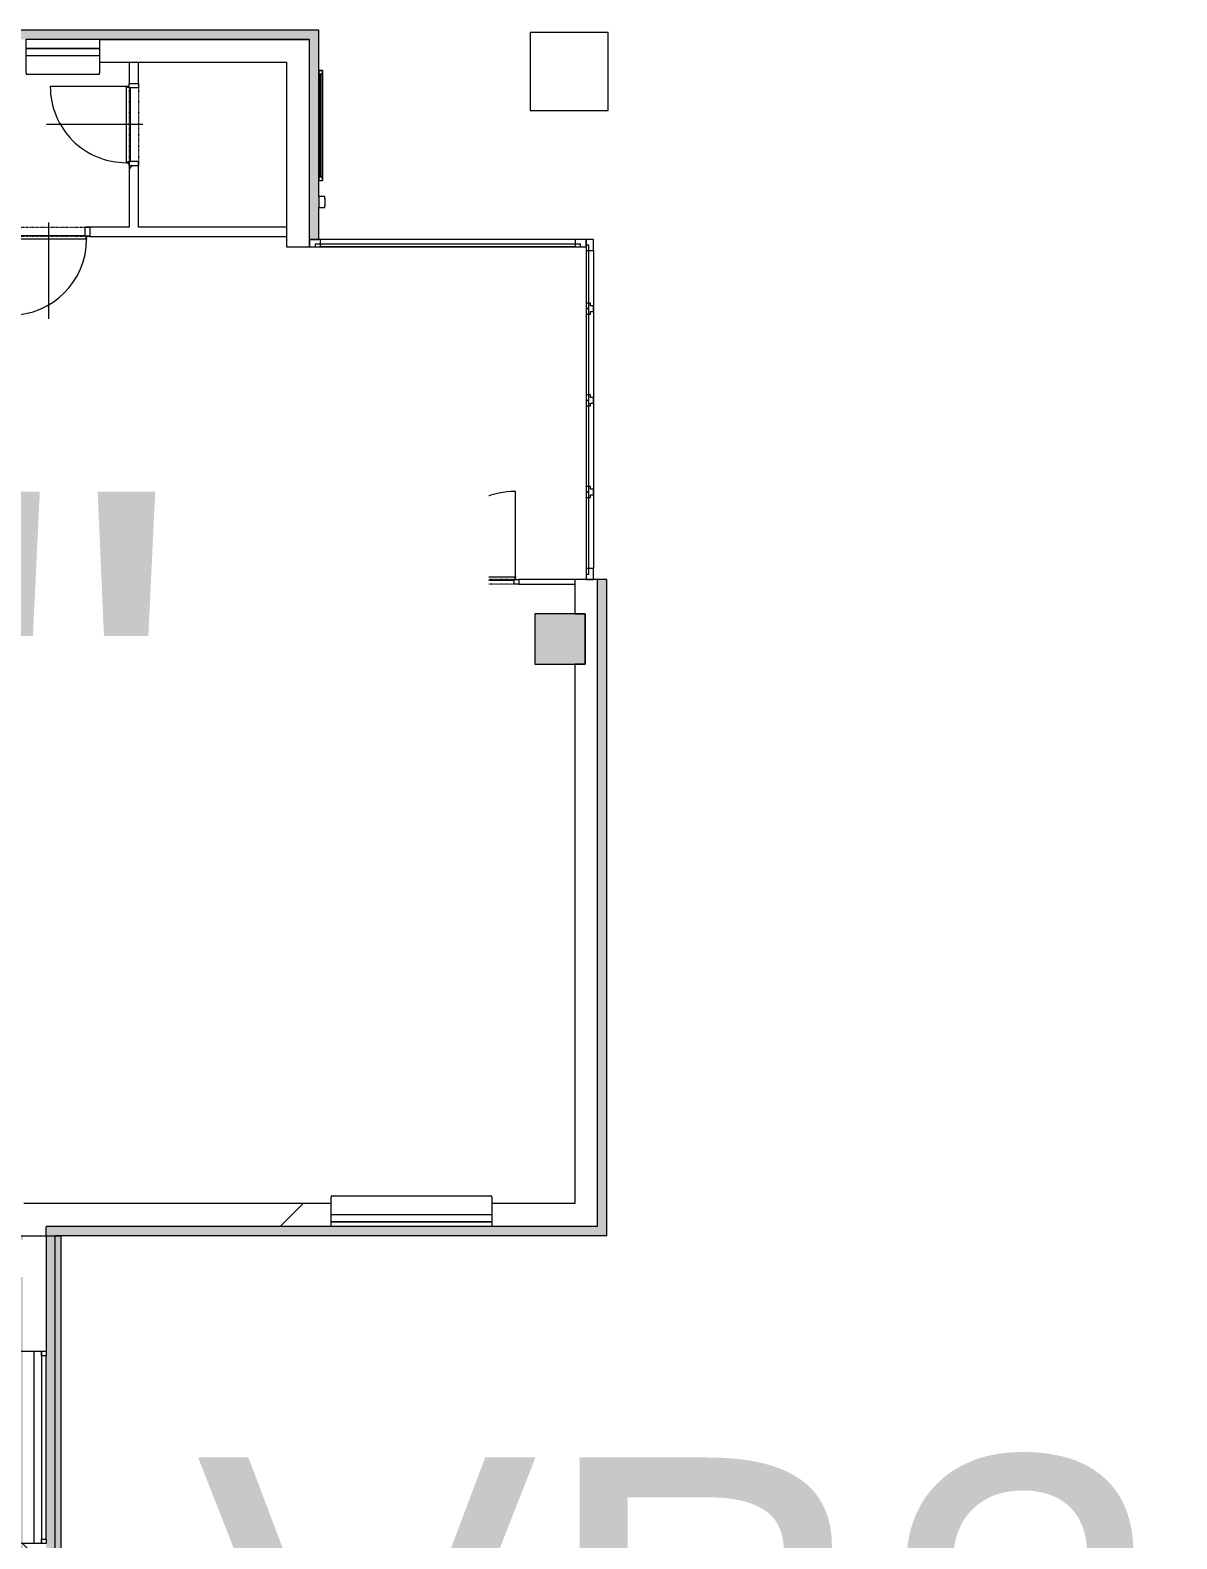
# Model space of a CAD drawing. Header units: millimetres. Extents: x -17526 to 472153, y -45352 to 20466.
# Drawn here: x 23287 to 35787, y -7543 to 8910 of the extents above; entities that cross this region are included whole.
import ezdxf

# ---------------------------------------------------------------- set-up
doc = ezdxf.new("R2010")
doc.units = ezdxf.units.MM
doc.linetypes.add('Čerchovaná se dvěma tečkami', pattern=[2.59, 1, -0.53, 0, -0.53, 0, -0.53])
for name, color, linetype, lineweight in [('A-DETL-GENF', 92, 'Continuous', 9), ('A-DETL-THIN', 151, 'Continuous', 9), ('A-DOOR', 31, 'Continuous', 9), ('A-DOOR-FRAM', 31, 'Continuous', 9), ('A-GENM', 13, 'Continuous', 9), ('A-GLAZ', 151, 'Continuous', 9), ('A-GLAZ-CURT', 52, 'Continuous', 9), ('A-GLAZ-CWMG', 51, 'Continuous', 9), ('A-WALL', 113, 'Continuous', 9), ('A-WALL-PATT', 111, 'Continuous', 9), ('G-ANNO-TEXT', 231, 'Continuous', 9), ('S-COLS', 52, 'Continuous', 9)]:
    doc.layers.add(name, color=color, linetype=linetype, lineweight=lineweight)
doc.styles.add('Arial', font='arial.ttf', dxfattribs={"height": 5000})
doc.styles.add('Arial_1', font='arial.ttf', dxfattribs={"height": 4000})
pattern_1 = [(45, (0, 0), (-7184.2, 7184.2), []), (45, (2874, -3e-12), (-7184, 7184), []), (45, (8621, -7e-12), (-4310.5, 10058), [4064, -2032, 67, -1965])]

# ---------------------------------------------------------------- blocks, each defined once
blk = doc.blocks.new('Betonový čtvercový sloup - 850 x 850-1550239-Mapka _ závislý 3')
at = {"layer": 'S-COLS'}
for p, q in [((425, 425), (-425, 425)), ((-425, 425), (-425, -425)), ((425, -425), (425, 425)), ((-425, -425), (425, -425))]:
    blk.add_line(p, q, dxfattribs=at)
blk = doc.blocks.new('OKNO_2k_ - OKNO_2k_1750 x 1750-1963735-Mapka _ závislý 3')
at = {"layer": 'A-GLAZ'}
for p, q in [((-875, 5), (875, 5)), ((-875, -75), (-875, 5)), ((875, 5), (875, -75)), ((-875, -75), (875, -75)), ((-875, -126), (-875, -75)), ((875, -75), (-875, -75)), ((875, -126), (-875, -126)), ((875, -75), (875, -126))]:
    blk.add_line(p, q, dxfattribs=at)
blk = doc.blocks.new('ST_panel_sklo - ST_panel_sklo-2042904-Mapka _ závislý 3')
at = {"layer": 'A-GLAZ-CURT'}
for p, q in [((447, 0), (-447, 0)), ((-447, 0), (-447, -28)), ((447, -28), (447, 0)), ((-447, -28), (447, -28))]:
    blk.add_line(p, q, dxfattribs=at)
blk = doc.blocks.new('ST_panel_sklo - ST_panel_sklo-2037201-Mapka _ závislý 3')
at = {"layer": 'A-GLAZ-CURT'}
for p, q in [((1448, 28), (-1448, 28)), ((-1448, 28), (-1448, 0)), ((-1448, 0), (1448, 0)), ((1448, 0), (1448, 28))]:
    blk.add_line(p, q, dxfattribs=at)
blk = doc.blocks.new('ST_panel_sklo - ST_panel_sklo-1403568-Mapka _ závislý 3')
at = {"layer": 'A-GLAZ-CURT'}
for p, q in [((500, 0), (-500, 0)), ((-500, 0), (-500, -28)), ((500, -28), (500, 0)), ((-500, -28), (500, -28))]:
    blk.add_line(p, q, dxfattribs=at)
blk = doc.blocks.new('ST_panel_sklo - ST_panel_sklo-2042996-Mapka _ závislý 3')
at = {"layer": 'A-GLAZ-CURT'}
for p, q in [((347, 0), (-347, 0)), ((-347, 0), (-347, -28)), ((347, -28), (347, 0)), ((-347, -28), (347, -28))]:
    blk.add_line(p, q, dxfattribs=at)
blk = doc.blocks.new('OKNO_1k - OKNO_1k_800x900-2034290-Mapka _ závislý 3')
at = {"layer": 'A-GLAZ'}
for p, q in [((-400, 126), (400, 126)), ((-400, 25), (-400, 126)), ((400, 25), (-400, 25)), ((-400, 25), (400, 25)), ((-400, -55), (-400, 25)), ((400, 126), (400, 25)), ((400, 25), (400, -55)), ((400, -55), (-400, -55))]:
    blk.add_line(p, q, dxfattribs=at)
blk = doc.blocks.new('parapet s nosem_vnitní - parapet s nosem_vnitní-1280353-Mapka _ závislý 3')
at = {"layer": 'A-GENM'}
for p, q in [((-400, -190), (-400, 0)), ((400, 0), (400, -190)), ((-400, -190), (-400, -200)), ((-400, -200), (400, -200)), ((-400, -200), (400, -200)), ((400, -200), (400, -190))]:
    blk.add_line(p, q, dxfattribs=at)
blk = doc.blocks.new('OKNO_2k_ - OKNO_2k_2100 x 1500-2030611-Mapka _ závislý 3')
at = {"layer": 'A-GLAZ'}
for p, q in [((-1050, 5), (1050, 5)), ((-1050, -75), (-1050, 5)), ((1050, 5), (1050, -75)), ((-1050, -75), (-1000, -75)), ((-1050, -126), (-1050, -75)), ((1050, -75), (-1050, -75)), ((-1000, -126), (-1050, -126)), ((-1000, -75), (-1000, -126)), ((-1000, -126), (1000, -126)), ((1000, -75), (1050, -75)), ((1000, -126), (1000, -75)), ((1050, -126), (1000, -126)), ((1050, -75), (1050, -126))]:
    blk.add_line(p, q, dxfattribs=at)
blk = doc.blocks.new('parapet s nosem_vnitní - parapet s nosem_vnitní-2030612-Mapka _ závislý 3')
at = {"layer": 'A-GENM'}
for p, q in [((1050, 200), (-1050, 200)), ((-1050, 200), (-1050, 190)), ((1050, 200), (-1050, 200)), ((-1050, 0), (-1050, 190)), ((1050, 190), (1050, 200)), ((1050, 190), (1050, 0))]:
    blk.add_line(p, q, dxfattribs=at)
blk = doc.blocks.new('Rectangular Mullion - Rectangular Mullion-Loc wall 49 Bottom 120mm 02-2042903-Mapka _ závislý 3')
at = {"layer": 'A-GLAZ-CWMG'}
for p, q in [((29347, 3813), (29347, 3039)), ((29427, 3873), (29427, 3039))]:
    blk.add_line(p, q, dxfattribs=at)
blk = doc.blocks.new('Rectangular Mullion - Rectangular Mullion-Loc wall 49 Bottom 120mm 02-1403882-Mapka _ závislý 3')
at = {"layer": 'A-GLAZ-CWMG'}
for p, q in [((29347, 5813), (29347, 4933)), ((29427, 5873), (29427, 4873))]:
    blk.add_line(p, q, dxfattribs=at)
blk = doc.blocks.new('Rectangular Mullion - Rectangular Mullion-Loc wall 49 Bottom 120mm 02-2042995-Mapka _ závislý 3')
at = {"layer": 'A-GLAZ-CWMG'}
for p, q in [((29347, 6507), (29347, 5933)), ((29427, 6507), (29427, 5873))]:
    blk.add_line(p, q, dxfattribs=at)
blk = doc.blocks.new('Rectangular Mullion - Rectangular Mullion-Loc wall 49 Bottom 120mm 02-1403919-Mapka _ závislý 3')
at = {"layer": 'A-GLAZ-CWMG'}
for p, q in [((-120, -1), (-120, 79)), ((-120, 79), (0, 79)), ((0, 79), (0, -1)), ((0, -1), (-120, -1))]:
    blk.add_line(p, q, dxfattribs=at)
blk = doc.blocks.new('Rectangular Mullion - Rectangular Mullion-Loc wall 49 Bottom 120mm 02-2036990-Mapka _ závislý 3')
at = {"layer": 'A-GLAZ-CWMG'}
for p, q in [((0, 79), (-120, 79)), ((-120, 79), (-120, -1)), ((0, -1), (0, 79)), ((-120, -1), (0, -1))]:
    blk.add_line(p, q, dxfattribs=at)
blk = doc.blocks.new('Rectangular Mullion - Rectangular Mullion-Loc wall 49 Bottom 120mm-1403881-Mapka _ závislý 3')
at = {"layer": 'A-GLAZ-CWMG'}
for p, q in [((-60, -1), (-60, 49)), ((-60, 49), (-30, 49)), ((-30, 49), (-30, 79)), ((-30, 79), (30, 79)), ((30, 79), (30, 49)), ((30, 49), (60, 49)), ((60, 49), (60, -1)), ((60, -1), (-60, -1))]:
    blk.add_line(p, q, dxfattribs=at)
blk = doc.blocks.new('Rectangular Mullion - Rectangular Mullion-Loc wall 49 Bottom 120mm-V86-Mapka _ závislý 3')
at = {"layer": 'A-GLAZ-CWMG'}
for p, q in [((-60, -1), (-60, 49)), ((-60, 49), (-30, 49)), ((-30, 49), (-30, 79)), ((-30, 79), (30, 79)), ((30, 79), (30, 49)), ((30, 49), (60, 49)), ((60, 49), (60, -1)), ((60, -1), (-60, -1))]:
    blk.add_line(p, q, dxfattribs=at)
blk = doc.blocks.new('Rectangular Mullion - Rectangular Mullion-Loc wall 49 Bottom 120mm-V87-Mapka _ závislý 3')
at = {"layer": 'A-GLAZ-CWMG'}
for p, q in [((-60, -1), (-60, 49)), ((-60, 49), (-30, 49)), ((-30, 49), (-30, 79)), ((-30, 79), (30, 79)), ((30, 79), (30, 49)), ((30, 49), (60, 49)), ((60, 49), (60, -1)), ((60, -1), (-60, -1))]:
    blk.add_line(p, q, dxfattribs=at)
blk = doc.blocks.new('Rectangular Mullion - Rectangular Mullion-Loc wall 49 Bottom 120mm 02-2037200-Mapka _ závislý 3')
at = {"layer": 'A-GLAZ-CWMG'}
for p, q in [((29228, 6627), (26452, 6627)), ((29228, 6547), (26452, 6547))]:
    blk.add_line(p, q, dxfattribs=at)
blk = doc.blocks.new('Rectangular Mullion - Rectangular Mullion-Loc wall 49 Bottom 120mm 02-1403604-Mapka _ závislý 3')
at = {"layer": 'A-GLAZ-CWMG'}
for p, q in [((-120, -79), (-120, 1)), ((-120, 1), (0, 1)), ((0, 1), (0, -79)), ((0, -79), (-120, -79))]:
    blk.add_line(p, q, dxfattribs=at)
blk = doc.blocks.new('Rectangular Mullion - Rectangular Mullion-Loc wall 49 Bottom 120mm 02-1403605-Mapka _ závislý 3')
at = {"layer": 'A-GLAZ-CWMG'}
for p, q in [((0, 1), (-120, 1)), ((-120, 1), (-120, -79)), ((0, -79), (0, 1)), ((-120, -79), (0, -79))]:
    blk.add_line(p, q, dxfattribs=at)
blk = doc.blocks.new('parapet s nosem_vnitní - parapet s nosem_vnitní-1550233-Mapka _ závislý 3')
at = {"layer": 'A-GENM'}
for p, q in [((875, 200), (-875, 200)), ((-875, 200), (-875, 190)), ((875, 200), (-875, 200)), ((-875, 0), (-875, 190)), ((875, 190), (875, 200)), ((875, 190), (875, 0))]:
    blk.add_line(p, q, dxfattribs=at)
blk = doc.blocks.new('Informační tabule - Informační tabule-1630104-Mapka _ závislý 3')
at = {"layer": 'A-GENM'}
for p, q in [((26432, 8471), (26432, 7271)), ((26432, 7271), (26432, 8471)), ((26472, 8471), (26432, 8471)), ((26432, 8471), (26472, 8471)), ((26432, 8431), (26432, 7311)), ((26432, 7311), (26432, 8431)), ((26452, 8431), (26432, 8431)), ((26432, 8431), (26452, 8431)), ((26432, 8431), (26432, 7311)), ((26432, 7311), (26432, 8431)), ((26472, 8431), (26432, 8431)), ((26432, 8431), (26472, 8431)), ((26452, 8431), (26452, 7311)), ((26452, 7311), (26452, 8431)), ((26472, 8431), (26452, 8431)), ((26452, 8431), (26472, 8431)), ((26452, 8431), (26452, 7311)), ((26452, 7311), (26452, 8431)), ((26472, 8471), (26472, 7271)), ((26472, 7271), (26472, 8471)), ((26472, 8431), (26472, 7311)), ((26472, 7311), (26472, 8431)), ((26472, 8431), (26472, 7311)), ((26472, 7311), (26472, 8431)), ((26452, 7311), (26432, 7311)), ((26452, 7311), (26432, 7311)), ((26432, 7311), (26472, 7311)), ((26432, 7311), (26472, 7311)), ((26432, 7271), (26472, 7271)), ((26432, 7271), (26472, 7271)), ((26472, 7311), (26452, 7311)), ((26472, 7311), (26452, 7311))]:
    blk.add_line(p, q, dxfattribs=at)
blk = doc.blocks.new('Nástěnný zvonek - Typ 1-1638298-Mapka _ závislý 3')
at = {"layer": 'A-GENM'}
for p, q in [((65, 141), (65, 75)), ((65, 75), (185, 75)), ((185, 75), (185, 142))]:
    blk.add_line(p, q, dxfattribs=at)
for start, end in [(78.4414, 102.2316), (81.0091, 99.6582), (81.0091, 99.6582), (81.0091, 99.6582), (81.0091, 99.6582), (81.0091, 99.6582), (81.0091, 99.6582), (81.0091, 99.6582), (81.0091, 99.6582), (81.0091, 99.6582), (81.0091, 99.6582), (81.0091, 99.6582), (81.0091, 99.6582), (81.0091, 99.6582), (81.0091, 99.6582), (81.0091, 99.6582), (81.0091, 99.6582)]:
    blk.add_arc((127, -144), 291, start, end, dxfattribs=at)
blk = doc.blocks.new('DVERE_1k_oblozka - DD03_01_800x1970_koupelna-1549492-Mapka _ závislý 3')
at = {"layer": 'A-DOOR'}
for p, q in [((-450, 53), (-400, 53)), ((-450, -47), (-450, 53)), ((-400, 53), (-400, -47)), ((0, 103), (0, -947)), ((400, 53), (450, 53)), ((400, -47), (400, 53)), ((450, 53), (450, -47)), ((-400, -47), (-450, -47)), ((-415, -47), (-415, -907)), ((-415, -62), (-400, -62)), ((-415, -77), (-415, -62)), ((415, -77), (-415, -77)), ((-400, -37), (400, -37)), ((305, -77), (-305, -77)), ((450, -47), (400, -47)), ((400, -62), (415, -62)), ((415, -77), (415, -47)), ((415, -62), (415, -77))]:
    blk.add_line(p, q, dxfattribs=at)
at = {"layer": 'A-DOOR', "linetype": 'Čerchovaná se dvěma tečkami'}
for p, q in [((-400, 53), (400, 53)), ((-400, -47), (400, -47))]:
    blk.add_line(p, q, dxfattribs=at)
at = {"layer": 'A-DOOR'}
blk.add_arc((-415, -77), 830, 270, 0, dxfattribs=at)
at = {"layer": 'A-DOOR-FRAM'}
for p, q in [((-450, 53), (-400, 53)), ((-400, 53), (-400, -47)), ((400, -47), (400, 53)), ((450, 53), (400, 53)), ((-400, -47), (-450, -47)), ((400, -47), (450, -47))]:
    blk.add_line(p, q, dxfattribs=at)
blk = doc.blocks.new('DVERE_1k_oblozka - DD03_01_900x1970-2043994-Mapka _ závislý 3')
at = {"layer": 'A-DOOR'}
for p, q in [((-500, 28), (-450, 28)), ((-500, -22), (-500, 28)), ((-450, 28), (-450, -22)), ((0, 78), (0, -1022)), ((450, 28), (500, 28)), ((450, -22), (450, 28)), ((500, 28), (500, -22)), ((-450, -22), (-500, -22)), ((-465, -22), (-465, -982)), ((-465, -37), (-450, -37)), ((-465, -52), (-465, -37)), ((465, -52), (-465, -52)), ((-450, -12), (450, -12)), ((355, -52), (-355, -52)), ((500, -22), (450, -22)), ((450, -37), (465, -37)), ((465, -52), (465, -22)), ((465, -37), (465, -52))]:
    blk.add_line(p, q, dxfattribs=at)
at = {"layer": 'A-DOOR', "linetype": 'Čerchovaná se dvěma tečkami'}
for p, q in [((-450, 28), (450, 28)), ((-450, -22), (450, -22))]:
    blk.add_line(p, q, dxfattribs=at)
at = {"layer": 'A-DOOR'}
blk.add_arc((-465, -52), 930, 270, 0, dxfattribs=at)
at = {"layer": 'A-DOOR-FRAM'}
for p, q in [((-500, 28), (-450, 28)), ((-450, 28), (-450, -22)), ((450, -22), (450, 28)), ((500, 28), (450, 28)), ((-450, -22), (-500, -22)), ((450, -22), (500, -22))]:
    blk.add_line(p, q, dxfattribs=at)

msp = doc.modelspace()

# ---------------------------------------------------------------- hatches: boundary and pattern name
at = {"layer": 'A-DETL-GENF'}
h = msp.add_hatch(color=1, dxfattribs=at)
h.paths.add_polyline_path([(-1285, -28962), (-1285, -27934), (-1455, -27934), (-1455, -28962)])
h.paths.add_polyline_path([(7106, -28962), (11070, -28962), (11070, -27934), (4810, -27934), (4810, -27116), (4950, -27116), (4950, -26158), (-1205, -26158), (-1205, -27300), (-750, -27300), (-750, -27934), (-1035, -27934), (-1035, -28962), (2998, -28962)])
h.paths.add_polyline_path([(11370, -28962), (16759, -28962), (16759, -27934), (11370, -27934), (11370, -28339)])
h.paths.add_polyline_path([(45042, -17206), (45042, -17201), (44742, -17206)])
h.paths.add_polyline_path([(42034, -17206), (41225, -17206), (41225, -17626), (40825, -17626), (40825, -17206), (39080, -17206), (39080, -16586), (39480, -16586), (39480, -16956), (42112, -16956), (42112, -16556), (42512, -16556), (42494, -16984), (42354, -17201), (42034, -17201)])
h.paths.add_polyline_path([(42354, -17206), (42354, -17521), (42034, -17521), (42034, -17206), (42112, -17206)])
h.paths.add_polyline_path([(23536, -28813), (28849, -28813), (28849, -28418), (29249, -28418), (29249, -28813), (34843, -28813), (34843, -28515), (34943, -28515), (34943, -27157), (41264, -27157), (41264, -22766), (40849, -22766), (40849, -22732), (40759, -22732), (40759, -22382), (41264, -22366), (41264, -19232), (41514, -19255), (41514, -19830), (43604, -19830), (43604, -19580), (43654, -19580), (43654, -19830), (44454, -19830), (44454, -19580), (44504, -19580), (44504, -19830), (48737, -19830), (48737, -17206), (47790, -17206), (47790, -17501), (47490, -17501), (47490, -17206), (45042, -17206), (45042, -17501), (44742, -17501), (44742, -17206), (42357, -17201), (42512, -16956), (48087, -16956), (48087, -16584), (48487, -16584), (48487, -10920), (48087, -10920), (48087, -10523), (42500, -10564), (42500, -10951), (42083, -10952), (42080, -10564), (41929, -10561), (41928, -10385), (40828, -10392), (40828, -10572), (38759, -10577), (38758, -10406), (38708, -10392), (38708, -10372), (37058, -10372), (37058, -10418), (37008, -10418), (37009, -10598), (33487, -10622), (33487, -11022), (33087, -11022), (33087, -16631), (33507, -16631), (33507, -17172), (33087, -17172), (33087, -17585), (29279, -17585), (29279, -17935), (28779, -17935), (28779, -17585), (23610, -17585), (23610, -18005), (23210, -18005), (23210, -16843), (22810, -16830), (22810, -16443), (23210, -16443), (23210, -12506), (23536, -12487), (23560, -12481), (23560, -17335), (23625, -17335), (23625, -4241), (23560, -4241), (23560, -11626), (23460, -11606), (23210, -11606), (23210, -10846), (22875, -10846), (22875, -10446), (23210, -10446), (23210, -4686), (22875, -4686), (22875, -4286), (23210, -4286), (23210, -4241), (16803, -4241), (16803, -4286), (17128, -4286), (17128, -4686), (16803, -4686), (16803, -10446), (17128, -10446), (17128, -10846), (16803, -10846), (16803, -16143), (17227, -16143), (17227, -16843), (16827, -16843), (16827, -16443), (11232, -16443), (11213, -16843), (10832, -16843), (10832, -16443), (5257, -16443), (5257, -16143), (6093, -16140), (6093, -15478), (6433, -15478), (6433, -9908), (6023, -9908), (6023, -9358), (6433, -9358), (6433, -6966), (6003, -6966), (6003, -6451), (6433, -6451), (6433, -887), (5900, -887), (5900, -432), (448, -432), (448, -872), (13, -891), (13, -6443), (433, -6443), (433, -6963), (13, -6963), (13, -9340), (448, -9340), (448, -9908), (13, -9908), (13, -14352), (-342, -14358), (-342, -15447), (-318, -15452), (-317, -15452), (468, -15452), (468, -16130), (2761, -16130), (2761, -15402), (3216, -15402), (3216, -16140), (3306, -16143), (3306, -16430), (-790, -16430), (-790, -16830), (-1205, -16830), (-1205, -21265), (-790, -21265), (-790, -21665), (-1205, -21665), (-1186, -25858), (5250, -25858), (5250, -27684), (10850, -27684), (10850, -27207), (11250, -27207), (11250, -27684), (16846, -27684), (16846, -27207), (17246, -27207), (17246, -24339), (17496, -24339), (17496, -25069), (18036, -25069), (18036, -25319), (18936, -25319), (18936, -25069), (21126, -25069), (21126, -25319), (22011, -25319), (22026, -25069), (22602, -25069), (22602, -22483), (22952, -22483), (22952, -22393), (23352, -22393), (23352, -22813), (22952, -22813), (22952, -28413), (23297, -28413), (23297, -28813)])
h.paths.add_polyline_path([(31843, -24343), (31743, -24343), (31751, -24293), (31843, -24293)])
h.paths.add_polyline_path([(11250, -24274), (11150, -24274), (11150, -24224), (11250, -24224)])
h.paths.add_polyline_path([(31843, -23493), (31743, -23493), (31751, -23443), (31843, -23443)])
h.paths.add_polyline_path([(11150, -23424), (11150, -23374), (11250, -23374), (11250, -23424)])
h.paths.add_polyline_path([(23496, -22813), (23496, -22713), (23546, -22713), (23536, -22813)])
h.paths.add_polyline_path([(32763, -22813), (32763, -22713), (32813, -22713), (32813, -22813)])
h.paths.add_polyline_path([(31963, -22813), (31913, -22813), (31913, -22713), (31963, -22713)])
h.paths.add_polyline_path([(29543, -22813), (29543, -22713), (29593, -22713), (29593, -22813)])
h.paths.add_polyline_path([(27166, -22813), (27116, -22813), (27116, -22713), (27166, -22713)])
h.paths.add_polyline_path([(30393, -22813), (30393, -22713), (30443, -22713), (30443, -22813)])
h.paths.add_polyline_path([(24346, -22813), (24346, -22713), (24396, -22713), (24396, -22813)])
h.paths.add_polyline_path([(27966, -22813), (27966, -22713), (28016, -22713), (28016, -22813)])
h.paths.add_polyline_path([(17309, -22803), (16909, -22803), (16909, -22383), (17309, -22383)])
h.paths.add_polyline_path([(35188, -22732), (34688, -22732), (34688, -22382), (35188, -22382), (35188, -22532)])
h.paths.add_polyline_path([(34016, -22720), (33791, -22713), (33791, -22545), (34016, -22545)])
h.paths.add_polyline_path([(28779, -22713), (28779, -22363), (29279, -22363), (29279, -22713)])
h.paths.add_polyline_path([(35423, -22532), (35423, -22382), (35473, -22382), (35473, -22532)])
h.paths.add_polyline_path([(36323, -22532), (36273, -22532), (36273, -22382), (36323, -22382)])
h.paths.add_polyline_path([(1899, -22425), (1899, -22375), (1999, -22375), (1999, -22425)])
h.paths.add_polyline_path([(4950, -21665), (4810, -21665), (4810, -21265), (5250, -21265), (5250, -21665), (5150, -21665)])
h.paths.add_polyline_path([(10601, -21600), (10551, -21600), (10551, -21500), (10601, -21500), (10601, -21562)])
h.paths.add_polyline_path([(9751, -21600), (9701, -21600), (9701, -21500), (9751, -21500), (9751, -21562)])
h.paths.add_polyline_path([(6621, -21600), (6621, -21500), (6671, -21500), (6671, -21600)])
h.paths.add_polyline_path([(7521, -21600), (7471, -21600), (7471, -21500), (7521, -21500), (7521, -21562)])
h.paths.add_polyline_path([(1999, -21575), (1899, -21575), (1899, -21525), (1999, -21526)])
h.paths.add_polyline_path([(11150, -21562), (10868, -21562), (10868, -21212), (11368, -21212), (11363, -21562), (11250, -21562)])
h.paths.add_polyline_path([(3650, -21415), (3600, -21415), (3600, -21265), (3650, -21265)])
h.paths.add_polyline_path([(4500, -21415), (4450, -21415), (4450, -21265), (4500, -21265)])
h.paths.add_polyline_path([(22872, -21323), (22872, -21223), (22922, -21223), (22922, -21323)])
h.paths.add_polyline_path([(22222, -21323), (22222, -21223), (22272, -21223), (22272, -21323)])
h.paths.add_polyline_path([(3156, -20900), (3156, -20850), (3306, -20850), (3306, -20900)])
h.paths.add_polyline_path([(32005, -20879), (31955, -20879), (31955, -20729), (32005, -20729)])
h.paths.add_polyline_path([(31005, -20876), (31005, -20725), (31055, -20725), (31055, -20876), (31005, -20875)])
h.paths.add_polyline_path([(28114, -20864), (28064, -20864), (28064, -20714), (28114, -20714), (28114, -20864)])
h.paths.add_polyline_path([(27164, -20860), (27114, -20860), (27114, -20710), (27164, -20710), (27164, -20860)])
h.paths.add_polyline_path([(25946, -20705), (25646, -20704), (25646, -19936), (25946, -19936), (25946, -20036)])
h.paths.add_polyline_path([(24783, -20237), (24733, -20236), (24737, -20136), (24787, -20137), (24783, -20236)])
h.paths.add_polyline_path([(23934, -20208), (23884, -20206), (23887, -20106), (23937, -20108), (23934, -20206)])
h.paths.add_polyline_path([(3156, -20050), (3156, -20000), (3306, -20000), (3306, -20050)])
h.paths.add_polyline_path([(7770, -19675), (7769, -19525), (7819, -19525), (7820, -19675)])
h.paths.add_polyline_path([(8620, -19672), (8619, -19522), (8669, -19522), (8670, -19672)])
h.paths.add_polyline_path([(11986, -19659), (11986, -19509), (12035, -19509), (12035, -19659)])
h.paths.add_polyline_path([(12836, -19656), (12836, -19506), (12885, -19506), (12885, -19656)])
h.paths.add_polyline_path([(13535, -19543), (13535, -19143), (13835, -19143), (13835, -19543)])
h.paths.add_polyline_path([(20731, -19336), (20731, -19286), (20831, -19286), (20831, -19336)])
h.paths.add_polyline_path([(40954, -19232), (40904, -19232), (40904, -19132), (40954, -19132)])
h.paths.add_polyline_path([(40054, -19232), (40054, -19132), (40104, -19132), (40104, -19232)])
h.paths.add_polyline_path([(15335, -19013), (15285, -19013), (15285, -18913), (15335, -18913)])
h.paths.add_polyline_path([(17007, -19013), (17007, -18913), (17057, -18913), (17057, -19013)])
h.paths.add_polyline_path([(17907, -19013), (17857, -19013), (17857, -18913), (17907, -18913)])
h.paths.add_polyline_path([(16085, -19013), (16035, -19013), (16035, -18913), (16085, -18913)])
h.paths.add_polyline_path([(22426, -18846), (22376, -18846), (22376, -18746), (22426, -18746)])
h.paths.add_polyline_path([(23026, -18846), (23026, -18746), (23076, -18746), (23076, -18846)])
h.paths.add_polyline_path([(20831, -18686), (20731, -18686), (20731, -18636), (20831, -18636)])
h.paths.add_polyline_path([(21500, -18186), (21200, -18186), (21200, -16780), (21500, -16780), (21500, -18120)])
h.paths.add_polyline_path([(35054, -17972), (34805, -17972), (34805, -17272), (35215, -17272), (35215, -17972)])
h.paths.add_polyline_path([(33915, -17272), (33865, -17272), (33865, -17172), (33915, -17172)])
h.paths.add_polyline_path([(34715, -17272), (34715, -17172), (34765, -17172), (34765, -17272)])
h.paths.add_polyline_path([(47490, -17206), (47796, -17201), (47790, -17201), (47490, -17201)])
h.paths.add_polyline_path([(5172, -16843), (4822, -16843), (4822, -16143), (5172, -16143), (5172, -16443)])
h.paths.add_polyline_path([(-317, -16140), (-318, -16130), (-318, -16140)])
h.paths.add_polyline_path([(21857, -15762), (21857, -15712), (21957, -15712), (21957, -15762)])
h.paths.add_polyline_path([(19629, -15762), (19529, -15762), (19529, -15712), (19629, -15712)])
h.paths.add_polyline_path([(3216, -15385), (3216, -15385), (3216, -15335), (3316, -15335), (3316, -15385)])
h.paths.add_polyline_path([(19629, -15112), (19529, -15112), (19529, -15062), (19629, -15062)])
h.paths.add_polyline_path([(21957, -15112), (21857, -15112), (21857, -15062), (21957, -15062)])
h.paths.add_polyline_path([(19629, -14852), (19529, -14852), (19529, -14802), (19629, -14802)])
h.paths.add_polyline_path([(21957, -14750), (21857, -14750), (21857, -14700), (21957, -14713)])
h.paths.add_polyline_path([(3316, -14535), (3216, -14535), (3216, -14485), (3316, -14485)])
h.paths.add_polyline_path([(19629, -14202), (19529, -14202), (19529, -14152), (19629, -14152)])
h.paths.add_polyline_path([(21957, -14100), (21857, -14100), (21857, -14050), (21957, -14050)])
h.paths.add_polyline_path([(39080, -13752), (38930, -13752), (38930, -13702), (39080, -13702)])
h.paths.add_polyline_path([(38930, -12902), (38930, -12852), (39080, -12852), (39080, -12902)])
h.paths.add_polyline_path([(39200, -12690), (39200, -12590), (39249, -12589), (39249, -12689)])
h.paths.add_polyline_path([(39850, -12687), (39849, -12587), (39899, -12587), (39900, -12686)])
h.paths.add_polyline_path([(42414, -12047), (42413, -11997), (42513, -11997), (42500, -12046)])
h.paths.add_polyline_path([(20827, -11479), (20827, -11379), (20877, -11379), (20877, -11479)])
h.paths.add_polyline_path([(20027, -11479), (19977, -11479), (19977, -11379), (20027, -11379)])
h.paths.add_polyline_path([(42406, -11197), (42413, -11147), (42506, -11147), (42500, -11196), (42413, -11197)])
h.paths.add_polyline_path([(4613, -11177), (4613, -11127), (4713, -11127), (4713, -11177)])
h.paths.add_polyline_path([(39080, -10977), (39080, -10577), (39480, -10584), (39480, -10977)])
h.paths.add_polyline_path([(4613, -10327), (4610, -10327), (4613, -10277), (4710, -10277), (4710, -10327)])
h.paths.add_polyline_path([(4596, -6045), (4596, -5995), (4696, -5995), (4696, -6045)])
h.paths.add_polyline_path([(4593, -5195), (4593, -5145), (4693, -5145), (4693, -5195)])
h.paths.add_polyline_path([(4943, -3625), (4893, -3625), (4893, -3525), (4943, -3525)])
h.paths.add_polyline_path([(5793, -3625), (5743, -3625), (5743, -3525), (5793, -3525)])
at = {"layer": 'A-WALL-PATT'}
h = msp.add_hatch(color=256, dxfattribs=at)
h.paths.add_polyline_path([(26432, 8810), (26432, 8910), (20903, 8910), (20903, 8810), (26332, 8810)])
h.paths.add_polyline_path([(10412, 8810), (19103, 8810), (19103, 8910), (10412, 8910)])
h = msp.add_hatch(dxfattribs=at)
h.set_pattern_fill('FP_22', color=256, angle=-315, style=0, pattern_type=2)
h.set_pattern_definition([(225, (17119, 8810), (5747.4, -5747.4), []), (180, (7961, 6118), (-5747.4, -5747.4), [1016, -10478.7]), (225, (6945, 6118), (5747.4, -5747.4), [1016, -7112]), (270, (6226.7, 5400), (5747.4, -5747.4), [1016, -10478.7]), (315, (6227, 4384), (5747.4, 5747.4), [1016, -7112]), (180, (7961, 3665.3), (-5747.4, -5747.4), [1016, -10478.7]), (225, (8679.5, 4384), (5747.4, -5747.4), [1016, -7112]), (270, (8679.5, 5400), (5747.4, -5747.4), [1016, -10478.7]), (315, (7961, 6118), (5747.4, 5747.4), [1016, -7112]), (225, (5298, 2736.5), (5747.4, -5747.4), [2032, -6096])])
h.paths.add_polyline_path([(26082, 8560), (26332, 8560), (26332, 8810), (24043, 8810), (24043, 8560), (24466, 8560)])
h.paths.add_polyline_path([(18621, 8560), (19103, 8560), (19103, 8810), (16712, 8810), (16712, 8560), (17326, 8560)])
h.paths.add_polyline_path([(23243, 8560), (23243, 8810), (20903, 8810), (20903, 8560), (22867, 8560)])
h.paths.add_polyline_path([(13235, 8560), (13442, 8560), (13442, 8810), (10512, 8810), (10512, 8560), (11213, 8560)])
h.paths.add_polyline_path([(14577, 8560), (14662, 8561), (14662, 8810), (14242, 8810), (14242, 8560)])
h.paths.add_polyline_path([(15462, 8560), (15912, 8578), (15912, 8810), (15462, 8810), (15462, 8605)])
for points in [[(26432, 6627), (26432, 8810), (26332, 8810), (26332, 6627)], [(29473, -4136), (29573, -4136), (29573, 2919), (29473, 2919), (29473, -3886)], [(23560, -4236), (29573, -4236), (29573, -4136), (23460, -4136), (23460, -4236), (23536, -4236)]]:
    msp.add_hatch(color=256, dxfattribs=at).paths.add_polyline_path(points)
h = msp.add_hatch(dxfattribs=at)
h.set_pattern_fill('FP_4', color=256, style=0, pattern_type=2)
h.set_pattern_definition([(45, (0, 0), (-4242.6, 4242.6), [])])
h.paths.add_polyline_path([(24366, 6761), (24466, 6761), (24466, 7430), (24366, 7430)])
h.paths.add_polyline_path([(24466, 8330), (24466, 8560), (24366, 8560), (24366, 8330)])
h = msp.add_hatch(dxfattribs=at)
h.set_pattern_fill('FP_53', color=256, angle=45, style=0, pattern_type=2)
h.set_pattern_definition([(135, (26332, 10428), (-5747, -5747), []), (90, (23640, 19585.7), (-5747.4, 5747.4), [1016, -10478.7]), (135, (23640, 20602), (-5747.4, -5747.4), [1016, -7112]), (180, (22921.4, 21320), (-5747.4, -5747.4), [1016, -10478.7]), (225, (21905.4, 21320), (5747.4, -5747.4), [1016, -7112]), (90, (21187, 19585.7), (-5747.4, 5747.4), [1016, -10478.7]), (135, (21905.4, 18867), (-5747.4, -5747.4), [1016, -7112]), (180, (22921.4, 18867), (-5747.4, -5747.4), [1016, -10478.7]), (225, (23640, 19586), (5747.4, -5747.4), [1016, -7112]), (135, (20258, 22249), (-5747.4, -5747.4), [2032, -6096])])
h.paths.add_polyline_path([(26082, 6548), (26332, 6548), (26332, 8560), (26082, 8560), (26082, 6661)])
h = msp.add_hatch(dxfattribs=at)
h.set_pattern_fill('FP_10', color=256, angle=45, style=0, pattern_type=2)
h.set_pattern_definition([(45, (0, 0), (-7184.2, 7184.2), []), (45, (2874, -3e-12), (-7184.2, 7184.2), []), (45, (8621, -8e-12), (-4310.5, 10058), [4064, -2032, 67, -1965])])
h.paths.add_polyline_path([(28613, 2869), (29223, 2869), (29223, 2919), (28613, 2919)])
h.paths.add_polyline_path([(18751, 2869), (19363, 2869), (19363, 2919), (16729, 2919), (16729, 2869)])
h.paths.add_polyline_path([(25525, 2869), (25525, 2919), (24465, 2919), (24465, 2869), (25030, 2869)])
h.paths.add_polyline_path([(27613, 2869), (27613, 2919), (26525, 2919), (26525, 2869), (27110, 2869)])
h.paths.add_polyline_path([(22293, 2869), (23465, 2869), (23465, 2919), (22293, 2919)])
h.paths.add_polyline_path([(20263, 2869), (21393, 2869), (21393, 2919), (20263, 2919)])
h = msp.add_hatch(dxfattribs=at)
h.set_pattern_fill('FP_43', color=256, angle=45, style=0, pattern_type=2)
h.set_pattern_definition(pattern_1)
h.paths.add_polyline_path([(25030, -1158), (25030, 2869), (24980, 2869), (24980, -1158)])
h = msp.add_hatch(dxfattribs=at)
h.set_pattern_fill('FP_43', color=256, angle=45, style=0, pattern_type=2)
h.set_pattern_definition(pattern_1)
h.paths.add_polyline_path([(27110, -1158), (27110, 2869), (27060, 2869), (27060, -1158)])
h = msp.add_hatch(dxfattribs=at)
h.set_pattern_fill('FP_23', color=256, angle=45, style=0, pattern_type=2)
h.set_pattern_definition([(135, (29473, 5211), (-5747.4, -5747.4), []), (90, (26781, 14368.7), (-5747.4, 5747.4), [1016, -10478.7]), (135, (26781, 15385), (-5747.4, -5747.4), [1016, -7112]), (180, (26063, 16103), (-5747.4, -5747.4), [1016, -10478.7]), (225, (25047, 16103), (5747.4, -5747.4), [1016, -7112]), (90, (24328.4, 14368.7), (-5747.4, 5747.4), [1016, -10478.7]), (135, (25047, 13650), (-5747.4, -5747.4), [1016, -7112]), (180, (26063, 13650.3), (-5747.4, -5747.4), [1016, -10478.7]), (225, (26781, 14369), (5747.4, -5747.4), [1016, -7112]), (135, (23399.6, 17032), (-5747.4, -5747.4), [2032, -6096])])
h.paths.add_polyline_path([(29473, -3886), (29473, 2919), (29223, 2919), (29223, 2545), (29338, 2545), (29338, 1995), (29223, 1995), (29223, -3886), (29338, -3886)])
h = msp.add_hatch(dxfattribs=at)
h.set_pattern_fill('FP_12', color=256, angle=45, style=0, pattern_type=2)
h.set_pattern_definition([(135, (23460, -7862), (-5747.4, -5747.4), []), (90, (20768, 1296), (-5747.4, 5747.4), [1016, -10478.7]), (135, (20768, 2312), (-5747.4, -5747.4), [1016, -7112]), (180, (20050, 3030.6), (-5747.4, -5747.4), [1016, -10478.7]), (225, (19034, 3031), (5747.4, -5747.4), [1016, -7112]), (90, (18315.3, 1296), (-5747.4, 5747.4), [1016, -10478.7]), (135, (19034, 578), (-5747.4, -5747.4), [1016, -7112]), (180, (20050, 578), (-5747.4, -5747.4), [1016, -10478.7]), (225, (20768, 1296), (5747.4, -5747.4), [1016, -7112]), (135, (17386.5, 3959.5), (-5747.4, -5747.4), [2032, -6096])])
h.paths.add_polyline_path([(23210, -17585), (23460, -17585), (23460, -16045), (23210, -16045), (23210, -17335)])
h.paths.add_polyline_path([(23330, -15145), (23460, -15145), (23460, -14895), (23210, -14910), (23225, -15145), (23235, -15145)])
h.paths.add_polyline_path([(23305, -13995), (23460, -13995), (23460, -13710), (23210, -13710), (23210, -13995)])
h.paths.add_polyline_path([(23406, -12810), (23460, -12810), (23460, -12506), (23210, -12506), (23210, -12810), (23400, -12810)])
h.paths.add_polyline_path([(23460, -11606), (23460, -10296), (23210, -10296), (23210, -11606), (23380, -11606)])
h.paths.add_polyline_path([(23460, -8196), (23460, -7596), (23210, -7596), (23210, -8196), (23410, -8196)])
h.paths.add_polyline_path([(23460, -5496), (23460, -3886), (23216, -3886), (23210, -5496), (23410, -5496)])
h = msp.add_hatch(dxfattribs=at)
h.set_pattern_fill('FP_19', color=256, angle=45, style=0, pattern_type=2)
h.set_pattern_definition([(45, (26012, -4136), (-5747, 5747), []), (360, (35169.7, -1444), (5747.4, 5747.4), [1016, -10478.7]), (45, (36186, -1444), (-5747.4, 5747.4), [1016, -7112]), (90, (36904, -725.6), (-5747.4, 5747.4), [1016, -10478.7]), (135, (36904, 290.4), (-5747.4, -5747.4), [1016, -7112]), (360, (35169.7, 1009), (5747.4, 5747.4), [1016, -10478.7]), (45, (34451, 290.4), (-5747.4, 5747.4), [1016, -7112]), (90, (34451, -725.6), (-5747.4, 5747.4), [1016, -10478.7]), (135, (35170, -1444), (-5747.4, -5747.4), [1016, -7112]), (45, (37833, 1938), (-5747.4, 5747.4), [2032, -6096])])
h.paths.add_polyline_path([(23460, -4136), (26568, -4136), (26568, -3886), (23460, -3886)])
h.paths.add_polyline_path([(29223, -4136), (29473, -4136), (29473, -3886), (28318, -3886), (28318, -4136)])
h = msp.add_hatch(color=41, dxfattribs=at)
h.paths.add_polyline_path([(23560, -17335), (23560, -12481), (23460, -12506), (23461, -17335), (23536, -17335)])
h.paths.add_polyline_path([(23560, -11626), (23560, -4236), (23460, -4236), (23461, -11606), (23536, -11621)])
at = {"layer": 'S-COLS'}
msp.add_hatch(color=256, dxfattribs=at).paths.add_polyline_path([(29338, 1995), (29338, 2545), (28788, 2545), (28788, 1995), (29223, 1995)])

# ---------------------------------------------------------------- linework, layer by layer
at = {"layer": 'A-DETL-THIN'}
for p, q in [((23625, -4241), (16458, -4241)), ((23625, -17335), (23625, -4241))]:
    msp.add_line(p, q, dxfattribs=at)
at = {"layer": 'A-WALL'}
for p, q in [((26432, 8910), (20903, 8910)), ((26432, 7097), (26432, 8910)), ((24043, 8810), (26332, 8810)), ((26332, 8810), (24043, 8810)), ((26332, 6548), (26332, 8810)), ((24043, 8560), (26082, 8560)), ((24366, 8560), (24366, 8330)), ((24466, 8330), (24466, 8560)), ((26082, 8560), (26082, 6548)), ((24366, 7430), (24366, 6761)), ((24466, 6761), (24466, 7430)), ((26432, 6627), (26432, 6977)), ((24366, 6761), (23937, 6761)), ((26082, 6761), (24466, 6761)), ((23937, 6661), (26082, 6661)), ((26332, 6627), (26432, 6627)), ((26082, 6548), (26332, 6548)), ((23465, 2919), (22293, 2919)), ((22961, 2869), (23465, 2869)), ((25525, 2919), (24465, 2919)), ((24465, 2869), (24980, 2869)), ((24980, 2869), (24980, -1158)), ((25030, -1158), (25030, 2869)), ((25030, 2869), (25525, 2869)), ((27613, 2919), (26525, 2919)), ((26525, 2869), (27060, 2869)), ((27060, 2869), (27060, -1158)), ((27110, 2869), (27613, 2869)), ((27110, -1158), (27110, 2869)), ((29573, 2919), (28613, 2919)), ((28613, 2869), (29223, 2869)), ((29223, 2919), (29223, 2545)), ((29473, -4136), (29473, 2919)), ((29573, -4236), (29573, 2919)), ((29223, 2545), (29338, 2545)), ((29338, 2545), (29338, 1995)), ((29223, 1995), (29223, -3886)), ((29338, 1995), (29223, 1995)), ((24980, -1158), (25030, -1158)), ((27060, -1158), (27110, -1158)), ((26568, -3886), (23216, -3886)), ((29223, -3886), (28318, -3886)), ((23460, -4236), (23460, -4136)), ((26568, -4136), (23460, -4136)), ((23560, -4236), (29573, -4236)), ((29473, -4136), (28318, -4136))]:
    msp.add_line(p, q, dxfattribs=at)
at = {"layer": 'A-WALL', "color": 40}
for p, q in [((23460, -4236), (23460, -5496)), ((23560, -17335), (23560, -4236))]:
    msp.add_line(p, q, dxfattribs=at)
at = {"layer": 'S-COLS'}
for p, q in [((29223, 2545), (28788, 2545)), ((28788, 2545), (28788, 1995)), ((29338, 2545), (29223, 2545)), ((29338, 1995), (29338, 2545)), ((28788, 1995), (29223, 1995)), ((29223, 1995), (29338, 1995))]:
    msp.add_line(p, q, dxfattribs=at)

# ---------------------------------------------------------------- block references
at = {"layer": 'A-DOOR'}
for name, p, rotation in [('DVERE_1k_oblozka - DD03_01_800x1970_koupelna-1549492-Mapka _ závislý 3', (24413, 7880), 269.9999999999999), ('DVERE_1k_oblozka - DD03_01_900x1970-2043994-Mapka _ závislý 3', (23965, 2897), 180), ('DVERE_1k_oblozka - DD03_01_900x1970-2043994-Mapka _ závislý 3', (26025, 2897), 180), ('DVERE_1k_oblozka - DD03_01_900x1970-2043994-Mapka _ závislý 3', (28113, 2897), 180)]:
    msp.add_blockref(name, p, dxfattribs=dict(at, rotation=rotation))
msp.add_blockref('DVERE_1k_oblozka - DD03_01_800x1970_koupelna-1549492-Mapka _ závislý 3', (23487, 6709), dxfattribs=at)
at = {"layer": 'A-GENM'}
for name, p in [('parapet s nosem_vnitní - parapet s nosem_vnitní-1280353-Mapka _ závislý 3', (23643, 8630)), ('Informační tabule - Informační tabule-1630104-Mapka _ závislý 3', (0, 0)), ('parapet s nosem_vnitní - parapet s nosem_vnitní-1550233-Mapka _ závislý 3', (27443, -4006))]:
    msp.add_blockref(name, p, dxfattribs=at)
for name, p, rotation in [('Nástěnný zvonek - Typ 1-1638298-Mapka _ závislý 3', (26357, 7162), 270.0000000000001), ('parapet s nosem_vnitní - parapet s nosem_vnitní-2030612-Mapka _ závislý 3', (23330, -6546), 89.99999999999993)]:
    msp.add_blockref(name, p, dxfattribs=dict(at, rotation=rotation))
at = {"layer": 'A-GLAZ'}
for name, p in [('OKNO_1k - OKNO_1k_800x900-2034290-Mapka _ závislý 3', (23643, 8685)), ('OKNO_2k_ - OKNO_2k_1750 x 1750-1963735-Mapka _ závislý 3', (27443, -4011))]:
    msp.add_blockref(name, p, dxfattribs=at)
at = {"layer": 'A-GLAZ', "rotation": 89.99999999999993}
msp.add_blockref('OKNO_2k_ - OKNO_2k_2100 x 1500-2030611-Mapka _ závislý 3', (23335, -6546), dxfattribs=at)
at = {"layer": 'A-GLAZ-CURT'}
msp.add_blockref('ST_panel_sklo - ST_panel_sklo-2037201-Mapka _ závislý 3', (27840, 6548), dxfattribs=at)
for name, p, rotation in [('ST_panel_sklo - ST_panel_sklo-2042996-Mapka _ závislý 3', (29348, 6220), 90.00000000000014), ('ST_panel_sklo - ST_panel_sklo-1403568-Mapka _ závislý 3', (29348, 5373), 90.0000000000001), ('ST_panel_sklo - ST_panel_sklo-1403568-Mapka _ závislý 3', (29348, 4373), 90.0000000000001), ('ST_panel_sklo - ST_panel_sklo-2042904-Mapka _ závislý 3', (29348, 3426), 90.00000000000014)]:
    msp.add_blockref(name, p, dxfattribs=dict(at, rotation=rotation))
at = {"layer": 'A-GLAZ-CWMG'}
for name, p, rotation in [('Rectangular Mullion - Rectangular Mullion-Loc wall 49 Bottom 120mm 02-1403605-Mapka _ závislý 3', (26332, 6548), 180), ('Rectangular Mullion - Rectangular Mullion-Loc wall 49 Bottom 120mm 02-2036990-Mapka _ závislý 3', (29348, 2919), 270.0000000000001)]:
    msp.add_blockref(name, p, dxfattribs=dict(at, rotation=rotation))
for name, p in [('Rectangular Mullion - Rectangular Mullion-Loc wall 49 Bottom 120mm 02-2037200-Mapka _ závislý 3', (0, 0)), ('Rectangular Mullion - Rectangular Mullion-Loc wall 49 Bottom 120mm 02-2042995-Mapka _ závislý 3', (0, 0)), ('Rectangular Mullion - Rectangular Mullion-Loc wall 49 Bottom 120mm 02-1403882-Mapka _ závislý 3', (0, 0)), ('Rectangular Mullion - Rectangular Mullion-Loc wall 49 Bottom 120mm 02-1403882-Mapka _ závislý 3', (0, -1000)), ('Rectangular Mullion - Rectangular Mullion-Loc wall 49 Bottom 120mm 02-2042903-Mapka _ závislý 3', (0, 0))]:
    msp.add_blockref(name, p, dxfattribs=at)
at = {"layer": 'A-GLAZ-CWMG', "extrusion": (0, 0, -1)}
for name, p, rotation in [('Rectangular Mullion - Rectangular Mullion-Loc wall 49 Bottom 120mm 02-1403604-Mapka _ závislý 3', (-29348, 6548), 180), ('Rectangular Mullion - Rectangular Mullion-Loc wall 49 Bottom 120mm 02-1403919-Mapka _ závislý 3', (-29348, 6627), 89.99999999999987), ('Rectangular Mullion - Rectangular Mullion-Loc wall 49 Bottom 120mm-V86-Mapka _ závislý 3', (-29348, 5873), 89.99999999999991), ('Rectangular Mullion - Rectangular Mullion-Loc wall 49 Bottom 120mm-1403881-Mapka _ závislý 3', (-29348, 4873), 89.99999999999991), ('Rectangular Mullion - Rectangular Mullion-Loc wall 49 Bottom 120mm-V87-Mapka _ závislý 3', (-29348, 3873), 89.99999999999991)]:
    msp.add_blockref(name, p, dxfattribs=dict(at, rotation=rotation))
at = {"layer": 'S-COLS'}
msp.add_blockref('Betonový čtvercový sloup - 850 x 850-1550239-Mapka _ závislý 3', (29162, 8460), dxfattribs=at)

# ---------------------------------------------------------------- texts
at = {"layer": 'G-ANNO-TEXT', "color": 7, "insert": (25093, -6656), "char_height": 4000, "width": 13147.67, "attachment_point": 1, "style": 'Arial_1'}
msp.add_mtext('VB2', dxfattribs=at)

# ---------------------------------------------------------------- next in the draw order: texts
at = {"layer": 'G-ANNO-TEXT', "color": 7, "insert": (15330, 3876), "char_height": 5000, "width": 11704.64, "attachment_point": 1, "style": 'Arial', "bg_fill": 3, "box_fill_scale": 1.25, "bg_fill_color": 256, "bg_fill_true_color": 13158600, "bg_fill_transparency": 0}
msp.add_mtext('"A"', dxfattribs=at)

doc.saveas('drawing.dxf')
